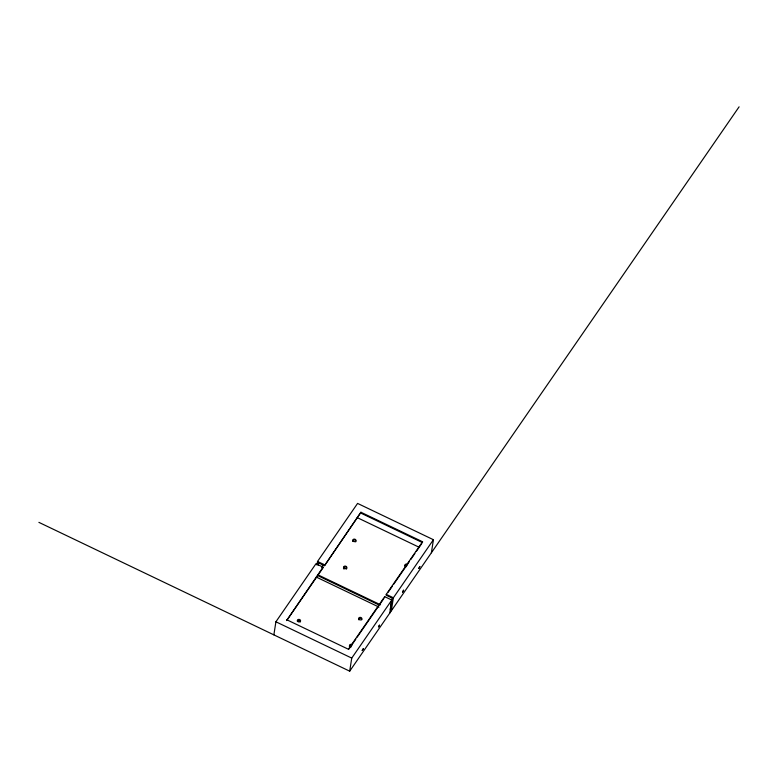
<?xml version="1.0" encoding="UTF-8"?>
<svg xmlns="http://www.w3.org/2000/svg" width="778" height="778" viewBox="0 0 778 778"><rect width="100%" height="100%" fill="white"/><g stroke="black" fill="none" stroke-linecap="round" stroke-linejoin="round"><path stroke-width="1.17" d="M273.866 634.858L275.908 621.787L315.965 563.739L323.074 567.143L322.948 567.959L286.644 620.572L323.074 567.143M316.977 565.032L317.531 561.463L357.588 503.415L433.424 539.718L431.382 552.788M318.231 565.139L318.591 562.844L324.514 565.684L360.943 512.255L422.561 541.76L422.435 542.577L360.817 513.072M324.514 565.684L360.943 512.255M38.9 522.359L349.692 671.171L351.744 658.1L391.801 600.052L384.692 596.648L348.388 649.251L286.771 619.755M384.565 597.465L384.692 596.648M422.561 541.76L386.258 594.373L386.131 595.189L392.054 598.019L390.264 609.466M389.749 613.122L391.801 600.052M391.324 610.847L393.367 597.776L433.424 539.718M321.557 567.386L323.599 564.429M348.943 649.076L355.799 639.156M357.16 637.163L378.4 606.393M379.771 604.409L383.875 598.457M388.183 592.214L392.297 586.252M393.668 584.268L409.423 561.434M410.794 559.45L414.898 553.498M416.269 551.514L421.744 543.569M349.692 671.171L739.1 106.829M357.316 517.662L418.895 547.138M317.531 561.463L324.64 564.867M386.258 594.373L393.367 597.776M317.881 574.806L380.539 604.807M317.657 575.574L379.401 605.138M316.315 577.082L378.974 607.083M275.908 621.787L351.744 658.1M352.648 541.177A1.614 1.274 8.9 0 1 354.583 539.981A1.614 1.274 8.9 0 1 355.682 541.867M404.784 566.121A1.614 1.274 8.9 0 1 407.137 565.081M346.657 568.543A1.614 1.274 8.9 0 1 346.288 569.107M344.022 569.088A1.614 1.274 8.9 0 1 344.382 567.006A1.614 1.274 8.9 0 1 346.687 568.212M406.573 566.627A1.614 1.274 8.9 0 1 405.007 564.818A1.614 1.274 8.9 0 1 407.604 564.478M349.468 646.751A1.614 1.274 8.9 0 1 351.724 645.361M297.293 621.116A1.614 1.274 8.9 0 1 299.209 620.26A1.614 1.274 8.9 0 1 300.415 621.865M358.639 619.774A1.614 1.274 8.9 0 1 360.058 618.179A1.614 1.274 8.9 0 1 361.721 619.803M351.199 646.917A1.614 1.274 8.9 0 1 349.604 645.118A1.614 1.274 8.9 0 1 352.191 644.748M402.557 592.068L403.607 590.22L402.557 592.068M378.487 626.854L379.528 625.201L378.487 626.854M362.208 650.437L363.258 648.784L362.208 650.437M418.865 568.319L419.867 566.637L418.865 568.319M353.309 541.274A1.614 1.274 8.9 0 0 355.945 540.749A1.614 1.274 8.9 0 0 353.883 539.144A1.614 1.274 8.9 0 0 353.309 541.274M344.148 568.271A1.614 1.274 8.9 0 0 346.784 567.726A1.614 1.274 8.9 0 0 344.703 566.131A1.614 1.274 8.9 0 0 344.148 568.271M359.222 619.541A1.614 1.274 8.9 0 0 361.858 618.987A1.614 1.274 8.9 0 0 359.776 617.401A1.614 1.274 8.9 0 0 359.222 619.541M297.896 621.544A1.614 1.274 8.9 0 0 300.541 621.048A1.614 1.274 8.9 0 0 298.509 619.424A1.614 1.274 8.9 0 0 297.896 621.544"/></g></svg>
